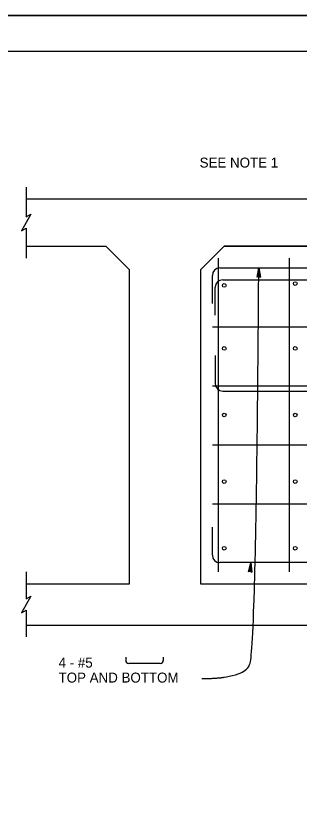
# Model space of a CAD drawing. Extents: x 0 to 2.83, y 0 to 1.83.
# Drawn here: x 1.229 to 1.562, y 0.916 to 1.833 of the extents above; entities that cross this region are included whole.
import ezdxf

# ---------------------------------------------------------------- set-up
doc = ezdxf.new("R2010")
doc.units = 0
for name, color, linetype in [('216 Rebar', 7, 'Continuous'), ('str_Border-Plot-Shape-A', 7, 'Continuous'), ('str_Border-Title-Block-A', 7, 'Continuous'), ('str_Concrete-A', 7, 'Continuous'), ('str_Existing-Concrete-A', 7, 'Continuous'), ('str_Reinforcement-A', 7, 'Continuous'), ('str_Reinforcement-B', 7, 'Continuous'), ('str_Reinforcement-C', 7, 'Continuous'), ('str_Reinforcement-D', 7, 'Continuous'), ('str_Text-A', 7, 'Continuous')]:
    doc.layers.add(name, color=color, linetype=linetype)

msp = doc.modelspace()

# ---------------------------------------------------------------- linework, layer by layer
at = {"layer": '216 Rebar'}
msp.add_line((1.46655, 1.53622), (1.46655, 1.18086), dxfattribs=at)
at = {"layer": 'str_Border-Plot-Shape-A'}
msp.add_lwpolyline([(0, 0), (2.83333, 0), (2.83333, 1.83333), (0, 1.83333)], close=True, dxfattribs=at)
at = {"layer": 'str_Border-Title-Block-A'}
for p, q in [((0, 1.83333), (2.83333, 1.83333)), ((0.08333, 1.79167), (2.79167, 1.79167))]:
    msp.add_line(p, q, dxfattribs=at)
at = {"layer": 'str_Concrete-A'}
for p, q in [((1.4735, 1.5628), (1.44572, 1.53502)), ((1.87627, 1.5628), (1.4735, 1.5628)), ((1.44572, 1.53502), (1.44572, 1.16697)), ((1.44572, 1.16697), (1.90405, 1.16697))]:
    msp.add_line(p, q, dxfattribs=at)
at = {"layer": 'str_Existing-Concrete-A'}
for p, q in [((1.24126, 1.61836), (2.10851, 1.61836)), ((1.24126, 1.5628), (1.33461, 1.5628)), ((1.33461, 1.5628), (1.36239, 1.53502)), ((1.4735, 1.5628), (1.44572, 1.53502)), ((1.4735, 1.5628), (1.44572, 1.53502)), ((1.87627, 1.5628), (1.4735, 1.5628)), ((1.4735, 1.5628), (1.87627, 1.5628)), ((1.36239, 1.16697), (1.36239, 1.53502)), ((1.44572, 1.53502), (1.44572, 1.16697)), ((1.24126, 1.16697), (1.36239, 1.16697)), ((1.44572, 1.16697), (1.90405, 1.16697)), ((1.24126, 1.11836), (2.10851, 1.11836))]:
    msp.add_line(p, q, dxfattribs=at)
for points in [[(1.24126, 1.63225), (1.24126, 1.59725), (1.24681, 1.60031), (1.2357, 1.58085), (1.24126, 1.58391), (1.24126, 1.54891)], [(1.24126, 1.18086), (1.24126, 1.14933), (1.24681, 1.15239), (1.2357, 1.13293), (1.24126, 1.136), (1.24126, 1.10447)]]:
    msp.add_lwpolyline(points, dxfattribs=at)
at = {"layer": 'str_Reinforcement-A'}
for p, q in [((1.46655, 1.54891), (1.46655, 1.18086)), ((1.54989, 1.54891), (1.54989, 1.18086))]:
    msp.add_line(p, q, dxfattribs=at)
at = {"layer": 'str_Reinforcement-B'}
for p, q in [((1.46829, 1.53734), (1.88148, 1.53734)), ((1.45961, 1.49568), (1.45961, 1.52866)), ((1.45961, 1.46822), (1.63322, 1.46822)), ((1.45961, 1.39909), (1.89016, 1.39909)), ((1.45961, 1.32996), (1.89016, 1.32996)), ((1.45961, 1.26084), (1.89016, 1.26084)), ((1.45961, 1.20039), (1.45961, 1.23337)), ((1.88148, 1.19171), (1.46829, 1.19171))]:
    msp.add_line(p, q, dxfattribs=at)
for centre, start, end in [((1.46829, 1.52866), 90, 180), ((1.46829, 1.20039), 180, 270)]:
    msp.add_arc(centre, 0.00868, start, end, dxfattribs=at)
at = {"layer": 'str_Reinforcement-C'}
for p, q in [((1.47176, 1.52346), (1.87801, 1.52346)), ((1.46308, 1.48179), (1.46308, 1.51478)), ((1.46308, 1.43457), (1.46308, 1.40159)), ((1.47176, 1.3929), (1.87801, 1.3929))]:
    msp.add_line(p, q, dxfattribs=at)
for centre, start, end in [((1.47176, 1.51478), 90, 180), ((1.47176, 1.40159), 180, 270)]:
    msp.add_arc(centre, 0.00868, start, end, dxfattribs=at)
at = {"layer": 'str_Reinforcement-D'}
for centre in [(1.4735, 1.5168), (1.55683, 1.51897), (1.4735, 1.44301), (1.55683, 1.44301), (1.4735, 1.36489), (1.55683, 1.36489), (1.4735, 1.28676), (1.55683, 1.28676), (1.4735, 1.20864), (1.55683, 1.20864)]:
    msp.add_circle(centre, 0.00217, dxfattribs=at)
at = {"layer": 'str_Text-A'}
for p, q in [((1.51228, 1.52641), (1.51411, 1.53734)), ((1.51274, 1.52669), (1.51411, 1.53734)), ((1.51411, 1.53734), (1.51319, 1.52697)), ((1.51411, 1.53734), (1.51365, 1.52725)), ((1.51411, 1.52753), (1.51411, 1.53734)), ((1.51411, 1.53734), (1.51593, 1.52641)), ((1.51502, 1.52697), (1.51411, 1.53734)), ((1.51456, 1.52725), (1.51411, 1.53734)), ((1.51411, 1.53734), (1.51548, 1.52669)), ((1.51319, 1.52697), (1.51228, 1.52641)), ((1.51319, 1.52697), (1.51411, 1.52753)), ((1.51411, 1.52753), (1.51502, 1.52697)), ((1.51502, 1.52697), (1.51593, 1.52641)), ((1.5021, 1.18093), (1.50472, 1.19171)), ((1.50257, 1.18118), (1.50472, 1.19171)), ((1.50472, 1.19171), (1.50305, 1.18143)), ((1.50472, 1.19171), (1.50353, 1.18167)), ((1.504, 1.18192), (1.50472, 1.19171)), ((1.50444, 1.18161), (1.50472, 1.19171)), ((1.50472, 1.19171), (1.50574, 1.18067)), ((1.50487, 1.18129), (1.50472, 1.19171)), ((1.50472, 1.19171), (1.50531, 1.18098)), ((1.50305, 1.18143), (1.5021, 1.18093)), ((1.50305, 1.18143), (1.504, 1.18192)), ((1.504, 1.18192), (1.50487, 1.18129)), ((1.50487, 1.18129), (1.50574, 1.18067)), ((1.35793, 1.08067), (1.35793, 1.07702)), ((1.3984, 1.07337), (1.36158, 1.07337)), ((1.40205, 1.08067), (1.40205, 1.07702))]:
    msp.add_line(p, q, dxfattribs=at)
for centre, start, end in [((1.36158, 1.07702), 180, 270), ((1.3984, 1.07702), 270, 0)]:
    msp.add_arc(centre, 0.00365, start, end, dxfattribs=at)
msp.add_open_spline([(1.44736, 1.0557), (1.49558, 1.0557), (1.51108, 1.08758), (1.51411, 1.53734)], degree=2, dxfattribs=at)

# ---------------------------------------------------------------- texts
for s, p in [('SEE NOTE 1', (1.44468, 1.65511)), ('4 - #5', (1.27918, 1.06855)), ('TOP AND BOTTOM', (1.27918, 1.051))]:
    msp.add_text(s, height=0.0117, dxfattribs=at).set_placement(p)

doc.saveas('drawing.dxf')
